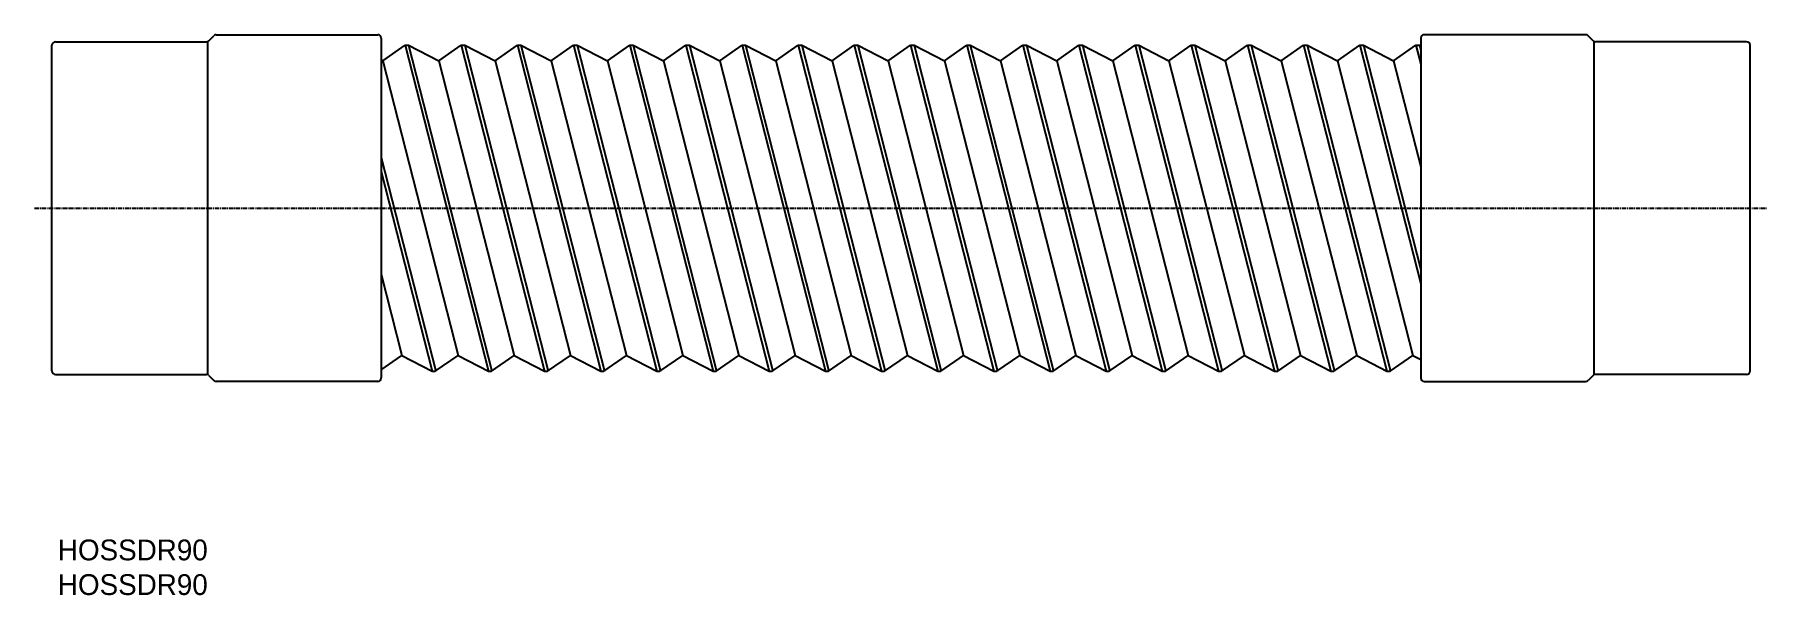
# Model space of a CAD drawing. Extents: x 50 to 550, y 94 to 256.
import ezdxf

# ---------------------------------------------------------------- set-up
doc = ezdxf.new("R2010")
doc.units = 0
doc.linetypes.add('CENTER', pattern=[2, 1.25, -0.25, 0.25, -0.25])
doc.layers.get('0').update_dxf_attribs({"linetype": 'CONTINUOUS'})
doc.layers.add('CENTER', color=1, linetype='CENTER')

msp = doc.modelspace()

# ---------------------------------------------------------------- linework, layer by layer
for p, q in [((100.44, 254.35), (101.85, 255.8)), ((102.57, 256.1), (149.15, 256.1)), ((150.15, 255.1), (150.15, 157.1)), ((450.15, 255.1), (450.15, 157.1)), ((497.73, 256.1), (451.15, 256.1)), ((499.85, 254.35), (498.44, 255.8)), ((55.15, 159.15), (55.15, 253.05)), ((56.15, 254.05), (99.73, 254.05)), ((100.15, 158.06), (100.15, 254.14)), ((150.6, 248.6), (157.04, 253.1)), ((157.04, 253.1), (181.09, 159.1)), ((157.04, 253.1), (158.07, 253.1)), ((158.07, 253.1), (182.12, 159.1)), ((158.07, 253.1), (166.81, 248.6)), ((166.81, 248.6), (173.24, 253.1)), ((173.24, 253.1), (174.28, 253.1)), ((173.24, 253.1), (197.3, 159.1)), ((174.28, 253.1), (198.33, 159.1)), ((174.28, 253.1), (183.01, 248.6)), ((183.01, 248.6), (189.45, 253.1)), ((189.45, 253.1), (213.5, 159.1)), ((189.45, 253.1), (190.48, 253.1)), ((190.48, 253.1), (214.54, 159.1)), ((190.48, 253.1), (199.22, 248.6)), ((199.22, 248.6), (205.66, 253.1)), ((205.66, 253.1), (229.71, 159.1)), ((205.66, 253.1), (206.69, 253.1)), ((206.69, 253.1), (230.74, 159.1)), ((206.69, 253.1), (215.43, 248.6)), ((215.43, 248.6), (221.86, 253.1)), ((221.86, 253.1), (245.91, 159.1)), ((221.86, 253.1), (222.89, 253.1)), ((222.89, 253.1), (246.95, 159.1)), ((222.89, 253.1), (231.63, 248.6)), ((231.63, 248.6), (238.07, 253.1)), ((238.07, 253.1), (262.12, 159.1)), ((238.07, 253.1), (239.1, 253.1)), ((239.1, 253.1), (263.15, 159.1)), ((239.1, 253.1), (247.84, 248.6)), ((247.84, 248.6), (254.27, 253.1)), ((254.27, 253.1), (278.33, 159.1)), ((254.27, 253.1), (255.31, 253.1)), ((255.31, 253.1), (279.36, 159.1)), ((255.31, 253.1), (264.04, 248.6)), ((264.04, 248.6), (270.48, 253.1)), ((270.48, 253.1), (294.53, 159.1)), ((270.48, 253.1), (271.51, 253.1)), ((271.51, 253.1), (295.56, 159.1)), ((271.51, 253.1), (280.25, 248.6)), ((280.25, 248.6), (286.68, 253.1)), ((286.68, 253.1), (310.74, 159.1)), ((286.68, 253.1), (287.72, 253.1)), ((287.72, 253.1), (311.77, 159.1)), ((287.72, 253.1), (296.46, 248.6)), ((296.46, 248.6), (302.89, 253.1)), ((302.89, 253.1), (326.94, 159.1)), ((302.89, 253.1), (303.92, 253.1)), ((303.92, 253.1), (327.98, 159.1)), ((303.92, 253.1), (312.66, 248.6)), ((312.66, 248.6), (319.1, 253.1)), ((319.1, 253.1), (343.15, 159.1)), ((319.1, 253.1), (320.13, 253.1)), ((320.13, 253.1), (344.18, 159.1)), ((320.13, 253.1), (328.87, 248.6)), ((328.87, 248.6), (335.3, 253.1)), ((335.3, 253.1), (359.36, 159.1)), ((335.3, 253.1), (336.33, 253.1)), ((336.33, 253.1), (360.39, 159.1)), ((336.33, 253.1), (345.07, 248.6)), ((345.07, 248.6), (351.51, 253.1)), ((351.51, 253.1), (375.56, 159.1)), ((351.51, 253.1), (352.54, 253.1)), ((352.54, 253.1), (376.59, 159.1)), ((352.54, 253.1), (361.28, 248.6)), ((361.28, 248.6), (367.71, 253.1)), ((367.71, 253.1), (391.77, 159.1)), ((367.71, 253.1), (368.75, 253.1)), ((368.75, 253.1), (392.8, 159.1)), ((368.75, 253.1), (377.48, 248.6)), ((377.48, 248.6), (383.92, 253.1)), ((383.92, 253.1), (407.97, 159.1)), ((383.92, 253.1), (384.95, 253.1)), ((384.95, 253.1), (409.01, 159.1)), ((384.95, 253.1), (393.69, 248.6)), ((393.69, 248.6), (400.13, 253.1)), ((400.13, 253.1), (424.18, 159.1)), ((400.13, 253.1), (401.16, 253.1)), ((401.16, 253.1), (425.21, 159.1)), ((401.16, 253.1), (409.9, 248.6)), ((409.9, 248.6), (416.33, 253.1)), ((416.33, 253.1), (440.39, 159.1)), ((416.33, 253.1), (417.36, 253.1)), ((417.36, 253.1), (441.42, 159.1)), ((417.36, 253.1), (426.1, 248.6)), ((426.1, 248.6), (432.54, 253.1)), ((432.54, 253.1), (450.15, 184.28)), ((432.54, 253.1), (433.57, 253.1)), ((433.57, 253.1), (450.15, 188.31)), ((433.57, 253.1), (442.31, 248.6)), ((442.31, 248.6), (448.74, 253.1)), ((448.74, 253.1), (450.15, 247.61)), ((448.74, 253.1), (449.78, 253.1)), ((449.78, 253.1), (450.15, 251.64)), ((449.78, 253.1), (450.15, 252.91)), ((500.15, 158.06), (500.15, 254.14)), ((544.15, 254.05), (500.57, 254.05)), ((545.15, 159.15), (545.15, 253.05)), ((150.15, 248.83), (150.6, 248.6)), ((150.6, 248.6), (172.35, 163.6)), ((166.81, 248.6), (188.56, 163.6)), ((183.01, 248.6), (204.76, 163.6)), ((199.22, 248.6), (220.97, 163.6)), ((215.43, 248.6), (237.18, 163.6)), ((231.63, 248.6), (253.38, 163.6)), ((247.84, 248.6), (269.59, 163.6)), ((264.04, 248.6), (285.79, 163.6)), ((280.25, 248.6), (302, 163.6)), ((296.46, 248.6), (318.21, 163.6)), ((312.66, 248.6), (334.41, 163.6)), ((328.87, 248.6), (350.62, 163.6)), ((345.07, 248.6), (366.82, 163.6)), ((361.28, 248.6), (383.03, 163.6)), ((377.48, 248.6), (399.24, 163.6)), ((393.69, 248.6), (415.44, 163.6)), ((409.9, 248.6), (431.65, 163.6)), ((426.1, 248.6), (447.85, 163.6)), ((442.31, 248.6), (450.15, 217.96)), ((150.15, 220.73), (165.92, 159.1)), ((150.15, 216.69), (164.89, 159.1)), ((150.15, 187.04), (156.15, 163.6)), ((150.15, 159.5), (156.15, 163.6)), ((156.15, 163.6), (164.89, 159.1)), ((165.77, 159.1), (172.35, 163.6)), ((172.35, 163.6), (181.09, 159.1)), ((181.98, 159.1), (188.56, 163.6)), ((188.56, 163.6), (197.3, 159.1)), ((198.18, 159.1), (204.76, 163.6)), ((204.76, 163.6), (213.5, 159.1)), ((214.39, 159.1), (220.97, 163.6)), ((220.97, 163.6), (229.71, 159.1)), ((230.59, 159.1), (237.18, 163.6)), ((237.18, 163.6), (245.91, 159.1)), ((246.8, 159.1), (253.38, 163.6)), ((253.38, 163.6), (262.12, 159.1)), ((263.01, 159.1), (269.59, 163.6)), ((269.59, 163.6), (278.33, 159.1)), ((279.21, 159.1), (285.79, 163.6)), ((285.79, 163.6), (294.53, 159.1)), ((295.42, 159.1), (302, 163.6)), ((302, 163.6), (310.74, 159.1)), ((311.62, 159.1), (318.21, 163.6)), ((318.21, 163.6), (326.94, 159.1)), ((327.83, 159.1), (334.41, 163.6)), ((334.41, 163.6), (343.15, 159.1)), ((344.03, 159.1), (350.62, 163.6)), ((350.62, 163.6), (359.36, 159.1)), ((360.24, 159.1), (366.82, 163.6)), ((366.82, 163.6), (375.56, 159.1)), ((376.45, 159.1), (383.03, 163.6)), ((383.03, 163.6), (391.77, 159.1)), ((392.65, 159.1), (399.24, 163.6)), ((399.24, 163.6), (407.97, 159.1)), ((408.86, 159.1), (415.44, 163.6)), ((415.44, 163.6), (424.18, 159.1)), ((425.06, 159.1), (431.65, 163.6)), ((431.65, 163.6), (440.39, 159.1)), ((441.27, 159.1), (447.85, 163.6)), ((447.85, 163.6), (450.15, 162.42)), ((56.15, 158.15), (99.73, 158.15)), ((100.44, 157.85), (101.85, 156.4)), ((149.15, 156.1), (102.57, 156.1)), ((164.89, 159.1), (165.77, 159.1)), ((181.09, 159.1), (181.98, 159.1)), ((197.3, 159.1), (198.18, 159.1)), ((213.5, 159.1), (214.39, 159.1)), ((229.71, 159.1), (230.59, 159.1)), ((245.91, 159.1), (246.8, 159.1)), ((262.12, 159.1), (263.01, 159.1)), ((278.33, 159.1), (279.21, 159.1)), ((294.53, 159.1), (295.42, 159.1)), ((310.74, 159.1), (311.62, 159.1)), ((326.94, 159.1), (327.83, 159.1)), ((343.15, 159.1), (344.03, 159.1)), ((359.36, 159.1), (360.24, 159.1)), ((375.56, 159.1), (376.45, 159.1)), ((391.77, 159.1), (392.65, 159.1)), ((407.97, 159.1), (408.86, 159.1)), ((424.18, 159.1), (425.06, 159.1)), ((440.39, 159.1), (441.27, 159.1)), ((451.15, 156.1), (497.73, 156.1)), ((499.85, 157.85), (498.44, 156.4)), ((544.15, 158.15), (500.57, 158.15))]:
    msp.add_line(p, q)
for centre, start, end in [((102.57, 255.1), 90, 135.7073), ((149.15, 255.1), 0, 90), ((451.15, 255.1), 90, 180), ((497.73, 255.1), 44.2927, 90), ((56.15, 253.05), 90, 180), ((99.73, 255.05), 270, 315.7073), ((500.57, 255.05), 224.2927, 270), ((544.15, 253.05), 0, 90), ((56.15, 159.15), 180, 270), ((99.73, 157.15), 44.2927, 90), ((102.57, 157.1), 224.2927, 270), ((149.15, 157.1), 270, 0), ((451.15, 157.1), 180, 270), ((497.73, 157.1), 270, 315.7073), ((500.57, 157.15), 90, 135.7073), ((544.15, 159.15), 270, 0)]:
    msp.add_arc(centre, 1, start, end)
at = {"layer": 'CENTER', "color": 1, "linetype": 'CENTER'}
msp.add_line((50.15, 206.1), (550.15, 206.1), dxfattribs=at)

# ---------------------------------------------------------------- texts
for p in [(56.85, 104.52), (56.85, 94.52)]:
    msp.add_text('HOSSDR90', height=6).set_placement(p)

doc.saveas('drawing.dxf')
